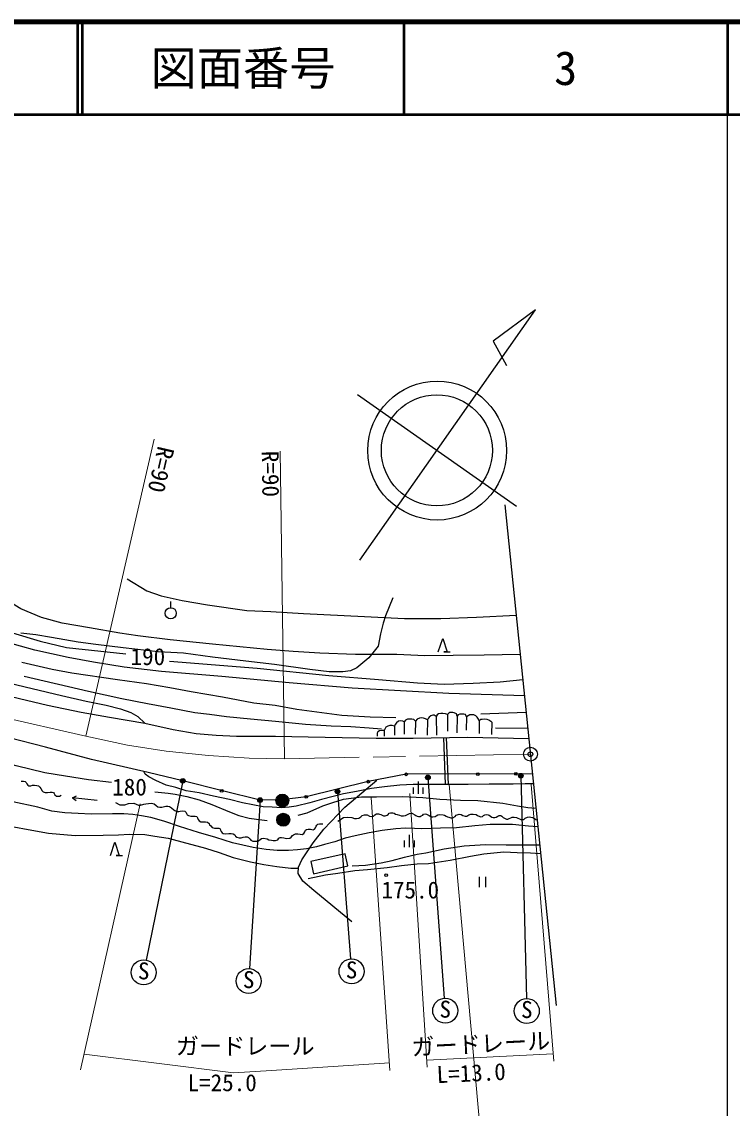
# Model space of a CAD drawing. Units: millimetres, scale not verified. Extents: x 40000 to 680000, y 20000 to 380000.
# Drawn here: x 502710 to 579500, y 262680 to 380000 of the extents above; entities that cross this region are included whole.
import ezdxf
from ezdxf.enums import TextEntityAlignment as Align

# ---------------------------------------------------------------- set-up
doc = ezdxf.new("R2010")
doc.units = ezdxf.units.MM
doc.header["$LTSCALE"] = 1000
doc.header["$PDMODE"] = 32
doc.header["$PDSIZE"] = 500
doc.linetypes.add('CHAIN', pattern=[18.5, 12, -1.5, 3.5, -1.5])
for name, color, linetype, lineweight in [('M-BGD', 7, 'Continuous', 25), ('M-BGD-EXST', 7, 'Continuous', 25), ('M-BMK', 2, 'CHAIN', 13), ('M-BMK-OTRS', 5, 'Continuous', 25), ('M-BMK-SRVR', 3, 'Continuous', 25), ('M-STR-HTXT', 7, 'Continuous', 13), ('M-TTL', 2, 'Continuous', 140), ('M-TTL-BAND', 7, 'Continuous', 25), ('M-TTL-LINE', 7, 'Continuous', 50)]:
    doc.layers.add(name, color=color, linetype=linetype, lineweight=lineweight)
doc.layers.add('M-OTRS', color=6, linetype='Continuous')
doc.layers.add('M-TTL-TXT', color=7, linetype='Continuous')
doc.styles.add('ＭＳ ゴシック', font='')
doc.styles.get('ＭＳ ゴシック').set_extended_font_data('MS Gothic')

msp = doc.modelspace()

# ---------------------------------------------------------------- hatches: boundary and pattern name
at = {"layer": 'M-BGD'}
for points in [[(531574, 295899, 0.41421), (530874, 296599, 0.41421), (530174, 295899, 1)], [(531678, 293832, 0.41421), (530978, 294532, 0.41421), (530278, 293832, 1)]]:
    msp.add_hatch(color=256, dxfattribs=at).paths.add_polyline_path(points)
at = {"layer": 'M-BGD-EXST'}
for points in [[(519895, 297912, 1), (520335, 298152, 1)], [(546385, 298282, 1), (546824, 298521, 1)], [(556426, 298468, 1), (556865, 298707, 1)], [(536615, 296764, 1), (537055, 297003, 1)], [(528254, 295835, 1), (528694, 296075, 1)]]:
    msp.add_hatch(color=256, dxfattribs=at).paths.add_polyline_path(points)

# ---------------------------------------------------------------- linework, layer by layer
at = {"layer": 'M-BGD'}
for p, q in [((518817, 316732), (518817, 317410)), ((548339, 311978), (549005, 311978)), ((548672, 311978), (548339, 311978)), ((548739, 305207), (548709, 303399)), ((552343, 305279), (557222, 305439)), ((542984, 303928), (542990, 302959)), ((544038, 304402), (544032, 303075)), ((545255, 304486), (545236, 303086)), ((546557, 304610), (546521, 302954)), ((547492, 304982), (547518, 302966)), ((549758, 305033), (549745, 303210)), ((550783, 304948), (550756, 303511)), ((552129, 304520), (552128, 303131)), ((553514, 304385), (553490, 303039)), ((548290, 302710), (548480, 297632)), ((548590, 302716), (548780, 297635)), ((553919, 303740), (557399, 303707)), ((545039, 296630), (545039, 297326)), ((545573, 296630), (545573, 297958)), ((546106, 296630), (546106, 297326)), ((508184, 296209), (508592, 295911)), ((544615, 290878), (544615, 292206)), ((544081, 290878), (544081, 291575)), ((545148, 290878), (545148, 291575)), ((512917, 289986), (513584, 289986)), ((513251, 289986), (512917, 289986)), ((552156, 287659), (552156, 286542)), ((552823, 287659), (552823, 286542))]:
    msp.add_line(p, q, dxfattribs=at)
for points in [[(557041, 307216), (548882, 307450), (538436, 308039), (531625, 308602), (524353, 309293), (517811, 309832), (513765, 310292), (510460, 310858), (507716, 311346), (504145, 312142), (501038, 313008), (497900, 314262), (495448, 315286), (491950, 317090), (489091, 318876), (486433, 320672), (483894, 323041), (480039, 327138)], [(486602, 325935), (489027, 323041), (490913, 321056), (493540, 318782), (496296, 316706), (498966, 315160), (501701, 314016), (504711, 313105), (507547, 312449), (513960, 311761)], [(556587, 311661), (552698, 311615), (549325, 311579), (546276, 311525), (543263, 311687), (538776, 311660), (534916, 311832), (532042, 311984), (529229, 312205), (523329, 312806), (518751, 313243), (515255, 313680), (513320, 313971), (510032, 314538), (507096, 315072), (504844, 315655), (502609, 316589), (501124, 317506), (500001, 318362), (498316, 319896), (496014, 322313), (494530, 323980)], [(514103, 319847), (516215, 318552), (517779, 318021), (520047, 317490), (522799, 317021), (527034, 316428), (529637, 316305), (533149, 316109), (539769, 315794), (544082, 315571), (547998, 315571), (551840, 315695), (556150, 315940)], [(441716, 317027), (446033, 317260), (450321, 317639), (453716, 317647), (457503, 317602), (460494, 317392), (464505, 316880), (467630, 316364), (470497, 315940), (473683, 315395), (477960, 314460), (482066, 313525), (485618, 312552), (491969, 310963), (496798, 309669), (501437, 308591), (506998, 307253), (509667, 306628), (511849, 306197), (513391, 305801), (514499, 305408), (515276, 304997), (516008, 304256)], [(542810, 317805), (542028, 315839), (541786, 315071), (541501, 313908), (541227, 312570), (540208, 311306), (538918, 310225), (538247, 309927), (537427, 309815), (535948, 309815), (533860, 310051), (530015, 310579), (526917, 310955), (523317, 311394), (520206, 311813), (517447, 311965), (513658, 312380), (510733, 312763), (508816, 313006), (505942, 313496), (504228, 313785), (502614, 313990)], [(547732, 311978), (548202, 313416), (548672, 311978)], [(518666, 310948), (528163, 310185), (535907, 309403), (541282, 308987), (545473, 308624), (548375, 308483), (551510, 308564), (554402, 308726), (556861, 308976)], [(502731, 310855), (505985, 310088), (508121, 309684), (513048, 308975), (516211, 308534), (518712, 308129), (521030, 307670), (524412, 307089), (527809, 306440), (530092, 306198), (532449, 305790), (537291, 305143), (540382, 304937), (543138, 304864)], [(541587, 303622), (540247, 303717), (538285, 303864), (536162, 303947), (533394, 304125), (530132, 304428), (527423, 304679), (524830, 304950), (522991, 305201), (521406, 305374), (518814, 305872), (516321, 306360), (513517, 306893), (509911, 307667), (502976, 309302)], [(499256, 307671), (505504, 306210), (509135, 305459), (512211, 304917), (516008, 304256), (519074, 303575), (521560, 303138), (523718, 302950), (525939, 302872), (530152, 302846), (533672, 302783), (541031, 302640), (545009, 302640), (550903, 302766), (557512, 302602)], [(512396, 297851), (509915, 298129), (507434, 298545), (505196, 298909), (502103, 299640), (499024, 300514), (496140, 301430), (492038, 302850), (490367, 303580), (488318, 304141), (486282, 304744), (483059, 305735), (481214, 306230), (477431, 307138)], [(553514, 304385), (553188, 304582), (552996, 304661), (552743, 304678), (552473, 304672), (552326, 304644), (552129, 304520), (552067, 304695), (551921, 304897), (551774, 305066), (551566, 305145), (551318, 305179), (551143, 305156), (550941, 305061), (550783, 304948), (550659, 305190), (550473, 305224), (550248, 305235), (550056, 305218), (549871, 305162), (549758, 305033), (549690, 305269), (549448, 305387), (549307, 305410), (549144, 305410), (548964, 305410), (548851, 305353), (548739, 305207), (548522, 305280), (548224, 305308), (548010, 305320), (547734, 305263), (547616, 305162), (547492, 304982), (547279, 305130), (547126, 305134), (546906, 305061), (546731, 304914), (546619, 304762), (546557, 304610), (546353, 304745), (546117, 304785), (545914, 304824), (545700, 304819), (545435, 304689), (545255, 304486), (545080, 304655), (544883, 304700), (544602, 304700), (544388, 304683), (544190, 304593), (544038, 304402), (543914, 304492), (543660, 304531), (543424, 304491), (543227, 304305), (543080, 304125), (542984, 303928), (542742, 304013), (542500, 304013), (542286, 303951), (542055, 303816), (541971, 303686), (541868, 303468), (541869, 302870)], [(541868, 303468), (541615, 303471), (541382, 303440), (541190, 303313), (541122, 303170), (541122, 302858)], [(557901, 298788), (544252, 298738), (540166, 297945), (533444, 296315), (530822, 295984), (528474, 295955), (524418, 296938), (520115, 298032), (516367, 298917), (510256, 300354), (505270, 301673), (501347, 302685)], [(502653, 298004), (502892, 298004), (503081, 297958), (503204, 297841), (503260, 297703), (503372, 297560), (503494, 297509), (503693, 297504), (503867, 297555), (504086, 297565), (504337, 297544), (504526, 297493), (504659, 297361), (504761, 297223), (504934, 296968), (505026, 296851), (505256, 296790), (505485, 296790), (505781, 296826), (506006, 296826), (506139, 296759), (506210, 296657), (506302, 296540), (506466, 296392), (506636, 296373), (506797, 296383), (506974, 296474)], [(558012, 297703), (557130, 297701), (555806, 297673), (553240, 297666), (550944, 297626), (549351, 297639), (547623, 297626), (546072, 297627), (545004, 297653), (543563, 297558), (541912, 297380), (540502, 297209), (538876, 296892), (537474, 296632), (535123, 296006), (533854, 295649), (532376, 295282), (531612, 295193), (530796, 295118), (529783, 295175), (528814, 295239), (526563, 295664), (525159, 296024), (523448, 296392), (521889, 296728), (520490, 296969), (519366, 297309), (518303, 297578), (517189, 298069), (516464, 298477), (516068, 298772), (515891, 299029)], [(538395, 282826), (534289, 286196), (533091, 287198), (532574, 288029), (532637, 288696), (532965, 289514), (534203, 291353), (535361, 292810), (537634, 295181), (539451, 296744), (541099, 298107)], [(517091, 296830), (518535, 296713), (519305, 296587), (520544, 296353), (521871, 295992), (523247, 295465), (525154, 294703), (526188, 294303), (527300, 294001), (528081, 293894), (529242, 293748)], [(558486, 293053), (557475, 293133), (555755, 293331), (553350, 293331), (551660, 293164), (549681, 292966), (547976, 292935), (545946, 292844), (545173, 292898), (544175, 292917), (543128, 292859), (541671, 292683), (540242, 292419), (538735, 292094), (537679, 291827), (536533, 291442), (535437, 291146), (534573, 290912), (533475, 290690), (532511, 290569), (531552, 290506), (530322, 290511), (529116, 290614), (527733, 290830), (525507, 291325), (523677, 291916), (521804, 292451), (519749, 293112), (518058, 293696), (516647, 294068), (515665, 294249), (514728, 294384), (513758, 294463), (512516, 294475), (510223, 294453), (508802, 294509), (507381, 294580), (505961, 294765), (504455, 295191), (501767, 295772)], [(510864, 295921), (508184, 296209), (508646, 296414)], [(512849, 295696), (513329, 295448), (513843, 295448), (514258, 295580), (514825, 295615), (515091, 295498), (515322, 295408), (515564, 295421), (515916, 295522), (516114, 295566), (516409, 295602), (516744, 295619), (517017, 295558), (517245, 295368), (517417, 295241), (517633, 295175), (517835, 295184), (517989, 295223), (518143, 295280), (518289, 295302), (518509, 295307), (518681, 295267), (518909, 295127), (519132, 294919), (519264, 294822), (519481, 294732), (519676, 294732), (519832, 294766), (520111, 294791), (520331, 294761), (520477, 294605), (520517, 294503), (520607, 294356), (520731, 294284), (520994, 294212), (521282, 294236), (521466, 294232), (521626, 294184), (521690, 294056), (521790, 293868), (521894, 293716), (522077, 293609), (522273, 293601), (522413, 293605), (522585, 293605), (522801, 293589), (522958, 293420), (523014, 293300), (523162, 293160), (523289, 292997), (523537, 292925), (523693, 292925), (523913, 292925), (524013, 292917), (524145, 292841), (524205, 292709), (524249, 292573), (524365, 292417), (524493, 292337), (524729, 292321), (525101, 292333), (525345, 292353), (525544, 292305), (525732, 292201), (525824, 292049), (525948, 291941), (526196, 291866), (526412, 291874), (526625, 291964), (526873, 291984), (527057, 291984), (527229, 291904), (527392, 291728), (527488, 291620), (527680, 291537), (527980, 291517), (528129, 291522), (528284, 291571), (528489, 291715), (528617, 291802), (528851, 291848), (529242, 291788), (529412, 291675), (529686, 291611), (529900, 291583), (530154, 291595), (530376, 291679), (530501, 291841), (530630, 291917), (530795, 291929), (531053, 291877), (531320, 291808), (531668, 291829), (531845, 291954), (531974, 292123), (532095, 292220), (532289, 292305), (532539, 292297), (532797, 292280), (533011, 292256), (533210, 292342), (533318, 292527), (533379, 292709), (533484, 292793), (533677, 292826), (533919, 292809), (534065, 292765), (534210, 292761), (534367, 292826), (534456, 292951), (534533, 293128), (534605, 293265), (534718, 293354), (534900, 293394), (535093, 293390), (535234, 293378)], [(532592, 294341), (533575, 294592), (535261, 295336), (536331, 295681), (537500, 296043), (539415, 296306), (541065, 296296), (543874, 296334), (546059, 296241), (547910, 296068), (550121, 295948), (552012, 295908), (554699, 295635), (556301, 295326), (557392, 295140), (558278, 295094)], [(536869, 293687), (537473, 294081), (537963, 294129), (538382, 294081), (538656, 293969), (538897, 293969), (539155, 294001), (539348, 294154), (539501, 294282), (539760, 294364), (540034, 294356), (540307, 294211), (540523, 294194), (540722, 294219), (540855, 294352), (541050, 294472), (541274, 294480), (541373, 294439), (541514, 294389), (541797, 294261), (541980, 294265), (542204, 294315), (542295, 294406), (542436, 294534), (542577, 294567), (542813, 294567), (542962, 294542), (543120, 294426), (543282, 294393), (543527, 294310), (543722, 294257), (543967, 294261), (544170, 294298), (544398, 294406), (544622, 294509), (544770, 294541), (544857, 294537), (544955, 294510), (545179, 294376), (545306, 294303), (545439, 294213), (545584, 294186), (545762, 294180), (545870, 294240), (546057, 294345), (546124, 294430), (546323, 294478), (546471, 294433), (546737, 294303), (546864, 294216), (546997, 294134), (547154, 294134), (547374, 294174), (547510, 294267), (547667, 294376), (547860, 294415), (548265, 294372), (548406, 294318), (548591, 294229), (548730, 294153), (548871, 294109), (549077, 294055), (549308, 294050), (549553, 294188), (549664, 294318), (549980, 294442), (550207, 294408), (550395, 294294), (550643, 294207), (550823, 294221), (551024, 294348), (551252, 294435), (551513, 294448), (551807, 294401), (551975, 294294), (552222, 294187), (552338, 294162), (552492, 294196), (552622, 294286), (552759, 294355), (552931, 294385), (553134, 294381), (553237, 294338), (553366, 294213), (553521, 294110), (553658, 294058), (553822, 294072), (553998, 294114), (554150, 294234), (554292, 294293), (554498, 294286), (554605, 294217), (554754, 294076), (554881, 293993), (555082, 293910), (555246, 293905), (555391, 293954), (555555, 294050), (555724, 294127), (555912, 294127), (556163, 294093), (556313, 293987), (556501, 293920), (556664, 293872), (556829, 293847), (556981, 293875), (557114, 293999), (557375, 294105), (557558, 294133), (557918, 294070), (558131, 293975), (558280, 293876), (558409, 293807)], [(500286, 293338), (503404, 292767), (505617, 292386), (508473, 292149), (511501, 292173), (513169, 292200), (514358, 292279), (516000, 292230), (517111, 292063), (518523, 291846), (520018, 291448), (522557, 290747), (524049, 290302), (525563, 289768), (527425, 289300), (528883, 289010), (530297, 288777), (531782, 288604), (532629, 288604)], [(512311, 289986), (512781, 291424), (513251, 289986)], [(538409, 288864), (539852, 288928), (541565, 289173), (542750, 289443), (544090, 289778), (545430, 290125), (546371, 290267), (548372, 290708), (550524, 291017), (552817, 291146), (555046, 291133), (558684, 291118)], [(533672, 287506), (535549, 287884), (536866, 288050), (538698, 288353), (540090, 288459), (542210, 288686), (543769, 288882), (545443, 289071), (546669, 289120), (549023, 289480), (551219, 289916), (552640, 290161), (554825, 290374), (556246, 290313), (557708, 290264), (558777, 290200)]]:
    msp.add_lwpolyline(points, dxfattribs=at)
msp.add_lwpolyline([(534254, 288003), (537950, 288840), (537651, 290156), (533956, 289318)], close=True, dxfattribs=at)
for centre, radius in [((518817, 316132), 600), ((540166, 297945), 150), ((544252, 298738), 150), ((551995, 298766), 150), ((556112, 298781), 150), ((524322, 296962), 150), ((530874, 295899), 700), ((533444, 296315), 150), ((530978, 293832), 700), ((542086, 287852), 150)]:
    msp.add_circle(centre, radius, dxfattribs=at)
at = {"layer": 'M-BGD-EXST'}
for p, q in [((520115, 298032), (516161, 278679)), ((546604, 298402), (548375, 274568)), ((556645, 298588), (557260, 274531)), ((536835, 296884), (538249, 278808)), ((528474, 295955), (527324, 277760))]:
    msp.add_line(p, q, dxfattribs=at)
for centre, radius in [((520115, 298032), 250), ((546604, 298402), 250), ((556645, 298588), 250), ((536835, 296884), 250), ((528474, 295955), 250), ((515891, 277356), 1350), ((538354, 277462), 1350), ((527238, 276413), 1350), ((548475, 273222), 1350), ((557294, 273181), 1350)]:
    msp.add_circle(centre, radius, dxfattribs=at)
at = {"layer": 'M-BMK'}
msp.add_lwpolyline([(557684, 300910), (531115, 300428), (527302, 300472), (522898, 300768), (518331, 301241), (514130, 301902), (509626, 302863), (493146, 306621), (478626, 310021), (469121, 312222), (466384, 312659), (463674, 313154), (460308, 313564), (458596, 313658), (455266, 313716), (454721, 313727), (450095, 313672), (444344, 313193), (440104, 312931)], dxfattribs=at)
at = {"layer": 'M-BMK-OTRS'}
msp.add_line((554937, 327826), (560452, 273792), dxfattribs=at)
at = {"layer": 'M-BMK-SRVR'}
for p, q in [((539244, 321851), (558226, 348882)), ((558226, 348882), (553661, 345524)), ((553661, 345524), (555082, 342881)), ((538984, 339752), (556170, 327684))]:
    msp.add_line(p, q, dxfattribs=at)
for centre, radius in [((547612, 333694), 7500), ((547577, 333718), 6000), ((557684, 300910), 750)]:
    msp.add_circle(centre, radius, dxfattribs=at)
at = {"layer": 'M-OTRS'}
msp.add_point((557684, 300910), dxfattribs=at)
at = {"layer": 'M-STR-HTXT'}
for p, q in [((509626, 302863), (517028, 334927)), ((530637, 333643), (531115, 300428)), ((560201, 267772), (557767, 297655)), ((540467, 296239), (542504, 266744)), ((544650, 296671), (546521, 267117)), ((515497, 295564), (509075, 266837)), ((546473, 267890), (560138, 268547))]:
    msp.add_line(p, q, dxfattribs=at)
for points in [[(548888, 297627), (552532, 257158), (521545, 255963)], [(542447, 267568), (529717, 266747), (525609, 266499), (517561, 267513), (509452, 268524)]]:
    msp.add_lwpolyline(points, dxfattribs=at)
at = {"layer": 'M-TTL'}
msp.add_line((680000, 380000), (40000, 380000), dxfattribs=at)
at = {"layer": 'M-TTL-BAND'}
msp.add_line((579000, 20000), (579000, 370000), dxfattribs=at)
at = {"layer": 'M-TTL-LINE'}
for p, q in [((508747, 380000), (508747, 370000)), ((509247, 380000), (509247, 370000)), ((543997, 380000), (543997, 370000)), ((579000, 380000), (579000, 370000)), ((40000, 370000), (680000, 370000))]:
    msp.add_line(p, q, dxfattribs=at)

# ---------------------------------------------------------------- texts
at = {"layer": 'M-BGD', "style": 'ＭＳ ゴシック'}
for s, p in [('190', (514475, 309980)), ('180', (512492, 295900)), ('175.0', (541584, 284780))]:
    msp.add_text(s, height=1833, dxfattribs=at).set_placement(p, align=Align.BOTTOM_LEFT)
at = {"layer": 'M-BGD-EXST', "style": 'ＭＳ ゴシック'}
for p in [(515236, 276064), (537699, 276170), (526583, 275121), (547820, 271930), (556639, 271889)]:
    msp.add_text('S', height=1833, rotation=358.508, dxfattribs=at).set_placement(p, align=Align.BOTTOM_LEFT)
at = {"layer": 'M-STR-HTXT', "style": 'ＭＳ ゴシック'}
for s, rotation, p in [('R=90', 257.001, (516904, 334394)), ('R=90', 270.824, (528097, 333647)), ('ガードレール', 2.752, (544903, 267815)), ('L=13.0', 2.752, (547615, 264839))]:
    msp.add_text(s, height=1833, rotation=rotation, dxfattribs=at).set_placement(p, align=Align.BOTTOM_LEFT)
for s, p in [('ガードレール', (519362, 267931)), ('L=25.0', (520633, 263976))]:
    msp.add_text(s, height=1833, dxfattribs=at).set_placement(p, align=Align.BOTTOM_LEFT)
at = {"layer": 'M-TTL-TXT', "style": 'ＭＳ ゴシック'}
for s, p in [('図面番号', (526622, 375000)), ('3', (561497, 375000))]:
    msp.add_text(s, height=3666, dxfattribs=at).set_placement(p, align=Align.MIDDLE_CENTER)

doc.saveas('drawing.dxf')
